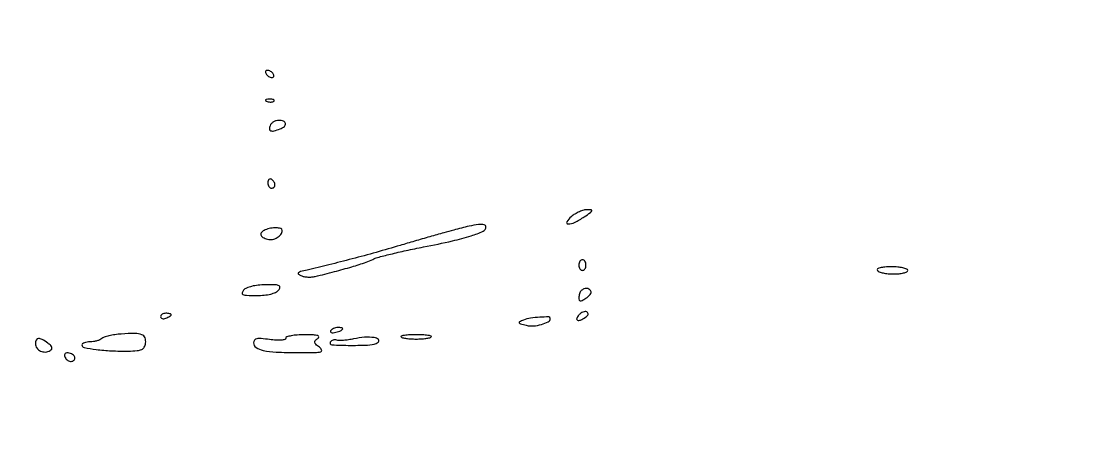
# Model space of a CAD drawing. Extents: x 0 to 4160, y 0 to 3120.
# Drawn here: x 1567 to 1862, y 1150.6 to 1267.8 of the extents above; entities that cross this region are included whole.
import ezdxf

# ---------------------------------------------------------------- set-up
doc = ezdxf.new("R2010")
doc.units = 0

msp = doc.modelspace()

# ---------------------------------------------------------------- linework, layer by layer
for points in [[(4159.499279, 606.274193, 0.000001), (4159.667734, 974.478125, 0.000057)], [(757.647081, 3119.740147, 0.000002), (520.492565, 3119.487217, 0.4139)], [(1964.75, 0.149832, 0.000016), (2717.930904, 0.232101, 0.000028), (3351.473438, 0.357111)]]:
    msp.add_lwpolyline(points, format="xyb")
for points in [[(1635.5, 1253, 0.064269), (1635.810561, 1252.617474, 0.051777), (1636.230237, 1252.29375, 0.053414), (1636.689814, 1252.073533, 0.085235), (1637.118034, 1252, 0.117858), (1637.449529, 1252.079239, 0.186277), (1637.642737, 1252.29375, 0.154201), (1637.661825, 1252.617617, 0.076764), (1637.5, 1253, 0.064269), (1637.189439, 1253.382526, 0.051777), (1636.769763, 1253.70625, 0.053414), (1636.310186, 1253.926467, 0.085235), (1635.881966, 1254, 0.117858), (1635.550471, 1253.920761, 0.186277), (1635.357263, 1253.70625, 0.154201), (1635.338175, 1253.382383, 0.076764)], [(1635.8125, 1245.316886, 0.051402), (1636.359369, 1245.160852, 0.05415), (1636.916927, 1245.123424, 0.060344), (1637.402231, 1245.202593, 0.126455), (1637.729167, 1245.395833, 0.296942), (1637.77538, 1245.614691, 0.208169), (1637.592839, 1245.799335, 0.077125), (1637.112848, 1245.910055, 0.028489), (1636.416667, 1245.921053, 0.018894), (1635.670344, 1245.862007, 0.168741), (1635.37858, 1245.720685, 0.470617), (1635.395823, 1245.538436, 0.054073)], [(1636.638374, 1238.5, 0.099702), (1636.48009, 1237.564784, 0.317264), (1636.84091, 1237.085714, 0.144957), (1637.757882, 1237.06469, 0.025361), (1639.418213, 1237.606989, 0.078915), (1640.617825, 1238.300085, 0.260331), (1640.944686, 1239.118375, 0.281789), (1640.416498, 1239.773327, 0.08591), (1639.106989, 1240, 0.07271), (1638.340293, 1239.887915, 0.064008), (1637.600966, 1239.559375, 0.066864), (1636.999607, 1239.073537, 0.098143)], [(1636, 1222.559017, 0.062283), (1636.074545, 1221.962904, 0.080552), (1636.29375, 1221.457961, 0.097988), (1636.618621, 1221.120018, 0.153634), (1637, 1221, 0.092995), (1637.381732, 1221.071618, 0.096318), (1637.70625, 1221.276414, 0.099231), (1637.923444, 1221.581949, 0.105429), (1638, 1221.940983, 0.089642), (1637.926698, 1222.346558, 0.053229), (1637.70625, 1222.7871, 0.051032), (1637.382515, 1223.193797, 0.06081), (1637, 1223.5, 0.139169), (1636.620352, 1223.607943, 0.191142), (1636.29375, 1223.478525, 0.138808), (1636.073267, 1223.110654, 0.066118)], [(1720.860784, 1213.033269, 0.079738), (1719.637869, 1211.630665, 0.585776), (1719.973567, 1211.018887, 0.119044), (1721.816757, 1211.446243, 0.030047), (1724.5, 1213, 0.005704), (1726.269349, 1214.201053, 0.139749), (1726.641201, 1214.655911, 0.502336), (1726.485235, 1214.926174, 0.028329), (1725.360784, 1214.993411, 0.07043), (1724.372361, 1214.856591, 0.033169), (1723.156482, 1214.420337, 0.032046), (1721.921785, 1213.785563, 0.038931)], [(1635.25, 1209.337719, 0.095454), (1634.283355, 1208.712854, 0.27051), (1634.071056, 1207.969616, 0.205677), (1634.622904, 1207.25243, 0.063455), (1635.915672, 1206.732303, 0.10676), (1637.299342, 1206.67268, 0.093734), (1638.656771, 1207.178313, 0.102225), (1639.64611, 1208.09488, 0.156207), (1640, 1209.2, 0.335507), (1639.615738, 1209.708197, 0.061826), (1638.378028, 1209.898399, 0.051643), (1636.785345, 1209.779989, 0.051576)], [(1688, 1209.288709, 0.002979), (1685.240666, 1208.529296, 0.001074), (1681.325, 1207.417419, 0.001065), (1677.040326, 1206.18093, 0.001265), (1673, 1204.994536, -0.003608), (1666.274376, 1203.05383, -0.003694), (1659.574046, 1201.22599, -0.003817), (1653.086013, 1199.560371, -0.004682), (1647, 1198.107764, 0.009765), (1645.18602, 1197.655266, 0.118366), (1644.560388, 1197.313787, 0.460743), (1644.570237, 1196.961757, 0.067551), (1645.266678, 1196.540087, 0.056711), (1646.104583, 1196.284351, 0.031164), (1647.170433, 1196.155162, 0.030649), (1648.282222, 1196.158461, 0.042571), (1649.266678, 1196.306579, 0.005981), (1654.62396, 1197.653929, 0.007725), (1659.506502, 1199.02521, 0.006886), (1663.521692, 1200.280559, 0.050285), (1665.362591, 1201.096652, -0.064636), (1666.647012, 1201.622626, -0.004897), (1670.293851, 1202.552981, -0.006684), (1674.683947, 1203.565265, -0.005037), (1679.534303, 1204.564557, 0.006667), (1687.676259, 1206.269685, 0.022576), (1692.915837, 1207.69116, 0.029139), (1696.234683, 1208.972027, 0.294119), (1697, 1210.160515, 0.364516), (1696.502184, 1210.752631, 0.067395), (1694.965008, 1210.811103, 0.033443), (1692.31414, 1210.373981, 0.00808)], [(1723, 1199.5, 0.064853), (1723.074694, 1198.926543, 0.082425), (1723.29375, 1198.440625, 0.098894), (1723.618646, 1198.115568, 0.148195), (1724, 1198, 0.148195), (1724.381354, 1198.115568, 0.098894), (1724.70625, 1198.440625, 0.082425), (1724.925306, 1198.926543, 0.064853), (1725, 1199.5, 0.064853), (1724.925306, 1200.073457, 0.082425), (1724.70625, 1200.559375, 0.098894), (1724.381354, 1200.884432, 0.148195), (1724, 1201, 0.148195), (1723.618646, 1200.884432, 0.098894), (1723.29375, 1200.559375, 0.082425), (1723.074694, 1200.073457, 0.064853)], [(1806.5, 1198, 0.17067), (1806.98041, 1197.612194, 0.031293), (1808.09415, 1197.29375, 0.030444), (1809.50479, 1197.07325, 0.023552), (1811.059017, 1197, 0.023957), (1812.56932, 1197.072405, 0.038191), (1813.842336, 1197.29375, 0.044731), (1814.751017, 1197.61304, 0.293924), (1815, 1198, 0.312055), (1814.731257, 1198.38867, 0.036254), (1813.660789, 1198.70625, 0.033326), (1812.188379, 1198.927728, 0.020671), (1810.440983, 1199, 0.016966), (1808.589239, 1198.937148, 0.045191), (1807.284665, 1198.729054, 0.091154), (1806.583647, 1198.407294, 0.397171)], [(1629.210573, 1192.461963, 0.110398), (1628.798801, 1191.713325, 0.385177), (1629.019703, 1191.258772, 0.088659), (1630.061466, 1191.040811, 0.007348), (1632.838129, 1191, 0.021896), (1635.014464, 1191.09535, 0.037823), (1636.80144, 1191.389562, 0.046904), (1638.160457, 1191.858899, 0.113435), (1639, 1192.5, 0.107173), (1639.400909, 1193.271592, 0.38022), (1639.172966, 1193.730494, 0.090563), (1638.14, 1193.942545, 0.007411), (1635.372445, 1193.961963, 0.023218), (1633.278563, 1193.848291, 0.034545), (1631.470155, 1193.538377, 0.040399), (1630.05501, 1193.070132, 0.112402)], [(1723.666667, 1192.333333, 0.078323), (1723.410891, 1191.981844, 0.038083), (1723.195833, 1191.468344, 0.036573), (1723.049148, 1190.887514, 0.043592), (1723, 1190.324859, 0.079412), (1723.09748, 1189.714972, 0.30526), (1723.385394, 1189.490939, 0.139918), (1723.91435, 1189.603308, 0.017725), (1724.935317, 1190.191677, 0.03931), (1725.64019, 1190.713017, 0.058328), (1726.156924, 1191.280225, 0.076535), (1726.423283, 1191.805147, 0.221094), (1726.3763, 1192.200151, 0.113788), (1725.834793, 1192.747344, 0.129443), (1725.133285, 1192.969404, 0.120022), (1724.371906, 1192.823142, 0.089414)], [(1722.990862, 1185.48899, 0.070243), (1722.399887, 1184.530403, 0.444336), (1722.608907, 1184.067401, 0.188345), (1723.443277, 1184.119074, 0.032662), (1724.856763, 1184.890313, 0.055227), (1725.348827, 1185.284273, 0.136748), (1725.573772, 1185.683119, 0.192588), (1725.522353, 1186.051172, 0.125121), (1725.22007, 1186.36399, 0.151089), (1724.747486, 1186.486507, 0.082132), (1724.155439, 1186.360229, 0.069165), (1723.537349, 1186.012749, 0.057015)], [(1606, 1185.031385, 0.184534), (1606.122486, 1184.710807, 0.147206), (1606.440625, 1184.516384, 0.100118), (1606.925634, 1184.488865, 0.055937), (1607.5, 1184.638374, 0.02136), (1608.074558, 1184.887494, 0.030395), (1608.559375, 1185.160341, 0.030693), (1608.912889, 1185.420671, 0.222225), (1609, 1185.606989, 0.289661), (1608.903916, 1185.758929, 0.046727), (1608.559375, 1185.884553, 0.039339), (1608.074824, 1185.971531, 0.024748), (1607.5, 1186, 0.062722), (1606.926468, 1185.92777, 0.08088), (1606.440625, 1185.715469, 0.098158), (1606.115494, 1185.400789, 0.152681)], [(1707.536451, 1184.09172, 0.016263), (1706.423654, 1183.614362, 0.428809), (1706.330913, 1183.337162, 0.205529), (1706.655273, 1183.075906, 0.006685), (1708.306971, 1182.637803, 0.080798), (1710.269978, 1182.471218, 0.049955), (1712.554832, 1182.878527, 0.050998), (1714.452149, 1183.632263, 0.279652), (1715, 1184.535184, 0.412484), (1714.565895, 1184.971862, 0.016316), (1712.087806, 1184.905635, 0.024787), (1709.480526, 1184.620543, 0.053609)], [(1595, 1180.190795, 0.017658), (1593.207488, 1180.000703, 0.021298), (1591.542813, 1179.691667, 0.020519), (1590.183874, 1179.3197, 0.118102), (1589.55, 1178.936868, -0.089028), (1589.024644, 1178.576796, -0.035667), (1588.203437, 1178.275205, -0.033875), (1587.250241, 1178.069113, -0.036318), (1586.3, 1178, 0.03575), (1585.41911, 1177.936936, 0.054161), (1584.675625, 1177.746178, 0.070839), (1584.165878, 1177.467163, 0.236397), (1584, 1177.135924, 0.359083), (1584.580695, 1176.431602, 0.015357), (1587.990395, 1175.877458, 0.02122), (1592.235977, 1175.50302, 0.015215), (1597, 1175.431048, 0.015843), (1599.454614, 1175.546513, 0.087576), (1600.72999, 1175.876787, 0.159647), (1601.431862, 1176.523766, 0.092191), (1601.802872, 1177.622722, 0.12406), (1601.643062, 1179.137163, 0.21781), (1600.773232, 1180.014826, 0.093651), (1598.862978, 1180.351003, 0.014447)], [(1653.557637, 1181.093259, 0.236417), (1653.53149, 1180.80112, 0.238295), (1653.749762, 1180.606613, 0.095442), (1654.266748, 1180.570513, 0.033809), (1654.99862, 1180.70989, 0.020231), (1656.475053, 1181.160521, 0.209047), (1656.930595, 1181.583925, 0.493596), (1656.747863, 1181.912738, 0.036651), (1655.559017, 1182, 0.056553), (1654.966253, 1181.93274, 0.049897), (1654.376706, 1181.733645, 0.052741), (1653.877374, 1181.440555, 0.095554)], [(1571, 1177.468615, 0.158848), (1571.383592, 1176.291662, 0.127213), (1572.419328, 1175.440996, 0.119038), (1573.797629, 1175.165077, 0.12926), (1575.103603, 1175.56403, 0.108126), (1575.539938, 1175.986276, 0.224971), (1575.606239, 1176.444108, 0.130111), (1575.273833, 1176.977229, 0.030792), (1574.460361, 1177.652643, 0.029015), (1572.861209, 1178.685244, 0.143084), (1571.827703, 1178.92844, 0.28116), (1571.223532, 1178.513951, 0.105724)], [(1641, 1179.01913, -0.334498), (1640.725061, 1178.654142, -0.049759), (1639.760264, 1178.478412, -0.036869), (1638.333674, 1178.46839, -0.017386), (1636.5, 1178.655054, 0.012348), (1634.139503, 1178.919399, 0.07131), (1632.888983, 1178.849861, 0.17536), (1632.250617, 1178.462749, 0.171267), (1632, 1177.752555, 0.252582), (1632.699037, 1176.457058, 0.091371), (1634.689699, 1175.617931, 0.043686), (1638.30114, 1175.148075, 0.010085), (1644.44113, 1175.013655, 0.003422), (1649.233347, 1175.03821, 0.057032), (1650.810067, 1175.237788, 0.467439), (1651.045085, 1175.716438, 0.125898), (1650.44113, 1176.480997, -0.020426), (1649.399263, 1177.345429, -0.166939), (1649.103635, 1177.878266, -0.247292), (1649.258034, 1178.361687, -0.046806), (1650, 1178.965684, 0.246852), (1650.237818, 1179.404059, 0.342108), (1649.979371, 1179.746714, 0.057063), (1648.748474, 1179.934414, 0.008601), (1646.25, 1179.984687, 0.017581), (1644.237518, 1179.91978, 0.028629), (1642.542187, 1179.707371, 0.028257), (1641.28348, 1179.401502, 0.330256)], [(1660, 1178.836428, -0.017031), (1658.570719, 1178.573401, -0.018686), (1657.170345, 1178.417933, -0.018445), (1655.970358, 1178.374339, -0.083468), (1655.282025, 1178.490459, 0.080222), (1654.772189, 1178.579852, 0.075285), (1654.248212, 1178.507712, 0.078883), (1653.790694, 1178.289777, 0.104184), (1653.473008, 1177.956326, 0.569505), (1653.878905, 1177.180115, 0.011993), (1659.175471, 1177.023255, 0.014917), (1664.567201, 1177.153814, 0.128415), (1666.84195, 1177.881158, 0.481894), (1666.922253, 1178.623364, 0.161824), (1665.782665, 1179.187389, 0.052575), (1663.059134, 1179.279126, 0.036183)], [(1673.266667, 1179.4, 0.144231), (1673.696898, 1179.165571, 0.017909), (1674.757708, 1178.97625, 0.019927), (1676.064757, 1178.843859, 0.015276), (1677.5, 1178.8, 0.015276), (1678.935243, 1178.843859, 0.019927), (1680.242292, 1178.97625, 0.017909), (1681.303102, 1179.165571, 0.144231), (1681.733333, 1179.4, 0.577011), (1681.671109, 1179.6327, 0.030515), (1680.737292, 1179.82375, 0.023524), (1679.313427, 1179.957636, 0.011679), (1677.5, 1180, 0.011679), (1675.686573, 1179.957636, 0.023524), (1674.262708, 1179.82375, 0.030515), (1673.328891, 1179.6327, 0.577011)], [(1579.218166, 1173.845503, 0.139121), (1579.825283, 1172.95468, 0.144703), (1580.800731, 1172.532228, 0.193087), (1581.657365, 1172.760286, 0.222662), (1582.052821, 1173.5, 0.153371), (1581.947923, 1173.908094, 0.080237), (1581.600154, 1174.307742, 0.067404), (1581.071665, 1174.63905, 0.055333), (1580.437653, 1174.845503, 0.058438), (1579.766066, 1174.904421, 0.165894), (1579.33175, 1174.741918, 0.209098), (1579.147553, 1174.380834, 0.095591)]]:
    msp.add_lwpolyline(points, format="xyb", close=True)

doc.saveas('drawing.dxf')
